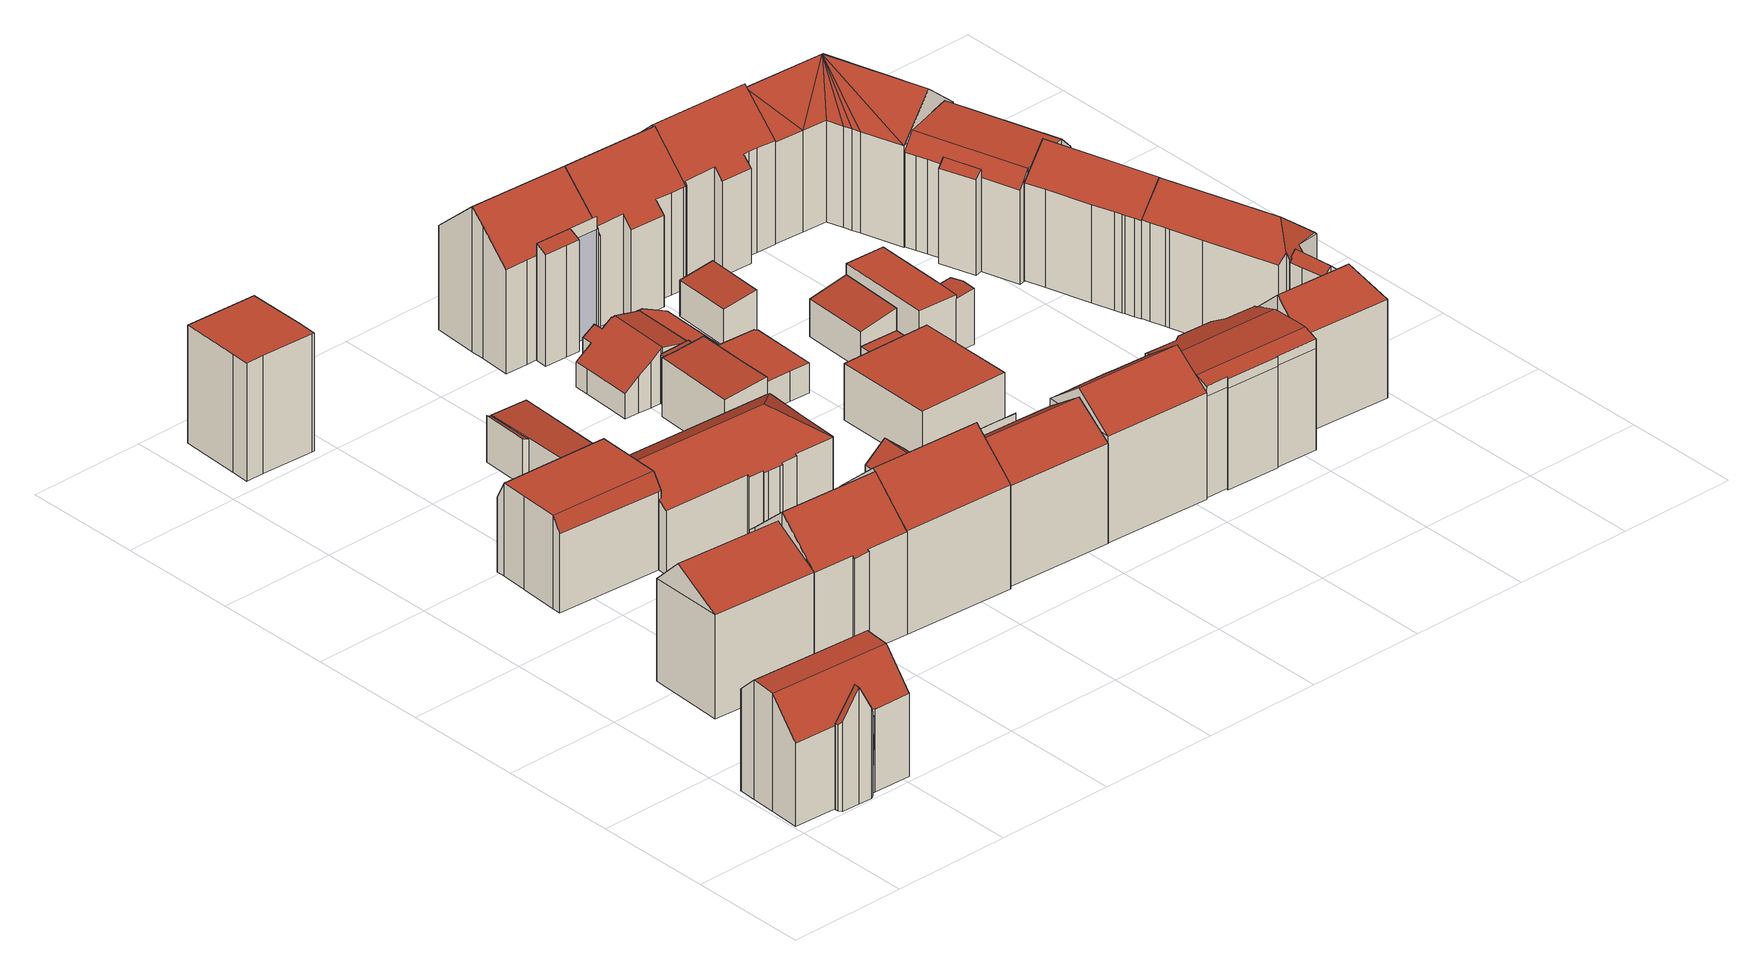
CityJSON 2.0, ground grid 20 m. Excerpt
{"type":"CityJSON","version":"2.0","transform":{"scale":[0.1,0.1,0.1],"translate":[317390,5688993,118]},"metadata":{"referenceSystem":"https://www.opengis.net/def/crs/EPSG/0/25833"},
"CityObjects":{
"building1":{"type":"Building","attributes":{"Gemeindeschluessel":14713000,"Geometrietyp2DReferenz":"3000","function":"31001_9998","roofType":"9999"},"children":["building1-1","building1-2"]},
"building1-1":{"type":"BuildingPart","attributes":{"Dachtyp_tdc":"tdcCutGableRoof","Dachneigung":48.78,"QualitaetDacherkennung":79,"Geometrietyp2DReferenz":"3000","roofType":"9999","measuredHeight":20.12},"parents":["building1"],"geometry":[{"type":"MultiSurface","lod":"2","boundaries":[[[0,1,2,3]],[[1,4,5,2]],[[4,6,7,5]],[[6,8,9,7]],[[8,10,11,9]],[[10,12,13,11]],[[12,14,15,16,13]],[[17,18,19,20]],[[18,21,22,19]],[[21,23,24,22]],[[23,25,26,24]],[[25,0,3,26]],[[8,6,4,1,0,25]],[[23,21,18,17,27,28,29,14,12,10]],[[25,23,10,8]],[[3,2,5,7,9,11,13,16,30,31,20,19,22,24,26]],[[32,15,14,29]],[[32,30,16,15]],[[32,29,28]],[[20,31,27,17]],[[31,30,32,28,27]]],"semantics":{"surfaces":[{"type":"WallSurface"},{"type":"RoofSurface"},{"type":"GroundSurface"},{"type":"ClosureSurface"}],"values":[0,0,0,0,0,0,0,0,0,0,0,0,1,1,1,2,0,3,0,3,3]}}]},
"building1-2":{"type":"BuildingPart","attributes":{"Dachtyp_tdc":"tdcFreeFormRoof","Dachneigung":55.22,"QualitaetDacherkennung":46,"Geometrietyp2DReferenz":"3000","roofType":"5000","measuredHeight":19.65},"parents":["building1"],"geometry":[{"type":"MultiSurface","lod":"2","boundaries":[[[15,33,34,16]],[[33,35,36,34]],[[35,37,38,36]],[[37,39,40,38]],[[39,41,42,40]],[[41,43,44,42]],[[43,45,17,20,44]],[[39,37,35,33,15,32,28,46]],[[46,45,43,41,39]],[[20,31,30,16,34,36,38,40,42,44]],[[27,17,45,46]],[[31,20,17,27]],[[28,27,46]],[[31,27,28,32,30]],[[16,30,32,15]]],"semantics":{"surfaces":[{"type":"WallSurface"},{"type":"RoofSurface"},{"type":"GroundSurface"},{"type":"ClosureSurface"}],"values":[0,0,0,0,0,0,0,1,1,2,0,3,0,3,3]}}]},
"building2":{"type":"Building","attributes":{"Dachtyp_tdc":"tdcFreeFormRoof","Gemeindeschluessel":14713000,"Dachneigung":30.39,"QualitaetDacherkennung":73,"Geometrietyp2DReferenz":"3000","function":"31001_9998","roofType":"5000","measuredHeight":22.25},"geometry":[{"type":"MultiSurface","lod":"2","boundaries":[[[47,48,49,50]],[[48,51,52,49]],[[51,53,54,52]],[[53,55,56,54]],[[55,57,58,56]],[[57,59,60,58]],[[59,61,62,60]],[[61,47,50,62]],[[53,63,64,55]],[[63,51,48,47,61,59,57,64]],[[53,51,63]],[[57,55,64]],[[50,49,52,54,56,58,60,62]]],"semantics":{"surfaces":[{"type":"WallSurface"},{"type":"RoofSurface"},{"type":"GroundSurface"}],"values":[0,0,0,0,0,0,0,0,1,1,0,0,2]}}]},
"building3":{"type":"Building","attributes":{"Dachtyp_tdc":"tdcCutGableRoof","Gemeindeschluessel":14713000,"Dachneigung":0.103,"QualitaetDacherkennung":69,"Geometrietyp2DReferenz":"3000","function":"31001_9998","roofType":"9999","measuredHeight":15.7},"geometry":[{"type":"MultiSurface","lod":"2","boundaries":[[[65,66,67,68]],[[66,69,70,67]],[[69,71,72,70]],[[71,73,74,72]],[[73,75,76,74]],[[75,77,78,76]],[[77,79,80,78]],[[79,81,82,80]],[[81,83,84,82]],[[83,85,86,84]],[[85,87,88,86]],[[87,89,90,88]],[[89,91,92,90]],[[91,93,94,92]],[[93,95,96,94]],[[95,97,98,96]],[[97,65,68,98]],[[83,81,79,77,75,73,71,69,66,65,97]],[[93,91,89,87,85]],[[97,95,93,85,83]],[[68,67,70,72,74,76,78,80,82,84,86,88,90,92,94,96,98]]],"semantics":{"surfaces":[{"type":"WallSurface"},{"type":"RoofSurface"},{"type":"GroundSurface"}],"values":[0,0,0,0,0,0,0,0,0,0,0,0,0,0,0,0,0,1,1,1,2]}}]},
"building4":{"type":"Building","attributes":{"Dachtyp_tdc":"tdcPolyFlatRoof","Gemeindeschluessel":14713000,"Dachneigung":0,"QualitaetDacherkennung":41,"Geometrietyp2DReferenz":"3000","function":"31001_9998","roofType":"1000","measuredHeight":19.92},"geometry":[{"type":"MultiSurface","lod":"2","boundaries":[[[99,100,101,102]],[[100,103,104,101]],[[103,105,106,104]],[[105,107,108,106]],[[107,109,110,108]],[[109,111,112,110]],[[111,113,114,112]],[[113,99,102,114]],[[113,111,109,107,105,103,100,99]],[[102,101,104,106,108,110,112,114]]],"semantics":{"surfaces":[{"type":"WallSurface"},{"type":"RoofSurface"},{"type":"GroundSurface"}],"values":[0,0,0,0,0,0,0,0,1,2]}}]},
"building5":{"type":"Building","attributes":{"Dachtyp_tdc":"tdcGableRoof","Gemeindeschluessel":14713000,"Dachneigung":42.56,"QualitaetDacherkennung":81,"Geometrietyp2DReferenz":"3000","function":"31001_9998","roofType":"3100","measuredHeight":24.08},"geometry":[{"type":"MultiSurface","lod":"2","boundaries":[[[115,116,117,118]],[[116,119,120,117]],[[119,121,122,120]],[[121,123,124,122]],[[123,125,126,124]],[[125,127,128,126]],[[127,129,130,128]],[[129,131,132,130]],[[131,133,134,132]],[[133,135,136,134]],[[135,137,138,136]],[[137,139,140,138]],[[139,141,142,140]],[[141,143,144,142]],[[143,145,146,144]],[[145,147,148,146]],[[147,149,150,148]],[[149,151,152,150]],[[151,153,154,152]],[[153,115,118,154]],[[149,147,145,143,141,139,137,135,133,131,129,127,125,123]],[[123,121,119,116,115,153,151,149]],[[118,117,120,122,124,126,128,130,132,134,136,138,140,142,144,146,148,150,152,154]]],"semantics":{"surfaces":[{"type":"WallSurface"},{"type":"RoofSurface"},{"type":"GroundSurface"}],"values":[0,0,0,0,0,0,0,0,0,0,0,0,0,0,0,0,0,0,0,0,1,1,2]}}]},
"building6":{"type":"Building","attributes":{"Gemeindeschluessel":14713000,"Geometrietyp2DReferenz":"3000","function":"31001_9998","roofType":"9999"},"children":["building6-1","building6-2"]},
"building6-1":{"type":"BuildingPart","attributes":{"Dachtyp_tdc":"tdcPolyFlatRoof","Dachneigung":22.16,"QualitaetDacherkennung":70,"Geometrietyp2DReferenz":"3000","roofType":"2100","measuredHeight":7.87},"parents":["building6"],"geometry":[{"type":"MultiSurface","lod":"2","boundaries":[[[155,156,157,158]],[[156,159,160,157]],[[159,161,162,160]],[[161,159,156,155]],[[158,157,160,162]],[[158,162,161,155]]],"semantics":{"surfaces":[{"type":"WallSurface"},{"type":"RoofSurface"},{"type":"GroundSurface"},{"type":"ClosureSurface"}],"values":[0,0,0,1,2,3]}}]},
"building6-2":{"type":"BuildingPart","attributes":{"Dachtyp_tdc":"tdcPolyFlatRoof","Dachneigung":4.17,"QualitaetDacherkennung":57,"Geometrietyp2DReferenz":"3000","roofType":"2100","measuredHeight":7.67},"parents":["building6"],"geometry":[{"type":"MultiSurface","lod":"2","boundaries":[[[163,164,165,162,161]],[[164,166,167,165]],[[166,168,169,167]],[[168,170,155,158,169]],[[170,168,166,164,163]],[[162,165,167,169,158]],[[161,155,170,163]],[[161,162,158,155]]],"semantics":{"surfaces":[{"type":"WallSurface"},{"type":"RoofSurface"},{"type":"GroundSurface"},{"type":"ClosureSurface"}],"values":[0,0,0,0,1,2,0,3]}}]},
"building7":{"type":"Building","attributes":{"Dachtyp_tdc":"tdcFreeFormRoof","Gemeindeschluessel":14713000,"Dachneigung":41.61,"QualitaetDacherkennung":37,"Geometrietyp2DReferenz":"3000","function":"31001_9998","roofType":"5000","measuredHeight":24.29},"geometry":[{"type":"MultiSurface","lod":"2","boundaries":[[[171,172,173,148]],[[172,174,175,173]],[[174,176,177,175]],[[176,178,179,177]],[[178,180,181,179]],[[180,182,183,181]],[[182,184,185,183]],[[184,186,187,185]],[[186,188,189,187]],[[188,190,152,189]],[[190,171,148,152]],[[191,192,190,188]],[[191,186,184]],[[186,191,188]],[[193,172,194]],[[182,191,184]],[[180,191,182]],[[194,191,180]],[[171,194,172]],[[194,192,191]],[[192,194,171]],[[195,193,194,180,178]],[[176,195,178]],[[195,176,174]],[[193,195,174,172]],[[192,171,190]],[[148,173,175,177,179,181,183,185,187,189,152]]],"semantics":{"surfaces":[{"type":"WallSurface"},{"type":"RoofSurface"},{"type":"GroundSurface"}],"values":[0,0,0,0,0,0,0,0,0,0,0,1,0,0,1,1,1,1,1,1,1,1,0,0,1,0,2]}}]},
"building8":{"type":"Building","attributes":{"Gemeindeschluessel":14713000,"Dachtyp_tdc":"tdcFreeFormRoof","Dachneigung":32.46,"QualitaetDacherkennung":59,"Geometrietyp2DReferenz":"3000","function":"31001_9998","roofType":"5000","measuredHeight":15.43},"geometry":[{"type":"MultiSurface","lod":"2","boundaries":[[[196,197,90,198]],[[197,199,88,90]],[[199,200,82,88]],[[200,201,202,82]],[[201,203,204,202]],[[203,205,206,204]],[[205,207,208,206]],[[207,209,210,208]],[[209,211,212,210]],[[211,213,214,212]],[[213,215,216,214]],[[215,217,218,216]],[[217,219,220,218]],[[219,221,222,220]],[[221,223,224,222]],[[223,225,226,224]],[[225,227,228,226]],[[227,229,230,228]],[[229,231,232,230]],[[231,196,198,232]],[[205,203,233,234,211,209,207]],[[234,233,201,200,235]],[[223,221,219,217,215,213,211,234,235,199,197,196,231,229,227,225]],[[200,199,235]],[[203,201,233]],[[198,90,88,82,202,204,206,208,210,212,214,216,218,220,222,224,226,228,230,232]]],"semantics":{"surfaces":[{"type":"WallSurface"},{"type":"RoofSurface"},{"type":"GroundSurface"}],"values":[0,0,0,0,0,0,0,0,0,0,0,0,0,0,0,0,0,0,0,0,1,1,1,0,0,2]}}]},
"building9":{"type":"Building","attributes":{"Gemeindeschluessel":14713000,"Geometrietyp2DReferenz":"3000","function":"31001_9998","roofType":"9999"},"children":["building9-1","building9-2"]},
"building9-1":{"type":"BuildingPart","attributes":{"Dachtyp_tdc":"tdcPolyFlatRoof","Dachneigung":39.33,"QualitaetDacherkennung":55,"Geometrietyp2DReferenz":"3000","roofType":"2100","measuredHeight":17.93},"parents":["building9"],"geometry":[{"type":"MultiSurface","lod":"2","boundaries":[[[236,237,238,239]],[[237,240,241,238]],[[240,242,243,241]],[[242,244,245,243]],[[244,246,247,245]],[[246,248,249,247]],[[248,250,251,252,249]],[[253,236,239,254,255]],[[253,250,248,246,244,242,240,237,236]],[[239,238,241,243,245,247,249,252,254]],[[255,251,250,253]],[[255,254,252,251]]],"semantics":{"surfaces":[{"type":"WallSurface"},{"type":"RoofSurface"},{"type":"GroundSurface"},{"type":"ClosureSurface"}],"values":[0,0,0,0,0,0,0,0,1,2,0,3]}}]},
"building9-2":{"type":"BuildingPart","attributes":{"Dachtyp_tdc":"tdcGableRoof","Dachneigung":36.01,"QualitaetDacherkennung":50,"Geometrietyp2DReferenz":"3000","roofType":"3100","measuredHeight":21.5},"parents":["building9"],"geometry":[{"type":"MultiSurface","lod":"2","boundaries":[[[251,256,257,252]],[[256,258,259,257]],[[258,260,261,259]],[[260,262,263,261]],[[262,264,265,263]],[[264,266,267,265]],[[266,268,269,267]],[[268,270,271,269]],[[270,255,254,271]],[[266,264,262,260]],[[260,258,256,251,255,270,268,266]],[[254,252,257,259,261,263,265,267,269,271]],[[251,252,254,255]]],"semantics":{"surfaces":[{"type":"WallSurface"},{"type":"RoofSurface"},{"type":"GroundSurface"},{"type":"ClosureSurface"}],"values":[0,0,0,0,0,0,0,0,0,1,1,2,3]}}]},
"building10":{"type":"Building","attributes":{"Dachtyp_tdc":"tdcPolyFlatRoof","Gemeindeschluessel":14713000,"Dachneigung":4.2,"QualitaetDacherkennung":63,"Geometrietyp2DReferenz":"3000","function":"31001_9998","roofType":"2100","measuredHeight":10.54},"geometry":[{"type":"MultiSurface","lod":"2","boundaries":[[[272,273,274,275]],[[273,276,277,274]],[[276,278,279,277]],[[278,280,281,279]],[[280,282,283,281]],[[282,272,275,283]],[[282,280,278,276,273,272]],[[275,274,277,279,281,283]]],"semantics":{"surfaces":[{"type":"WallSurface"},{"type":"RoofSurface"},{"type":"GroundSurface"}],"values":[0,0,0,0,0,0,1,2]}}]},
"building11":{"type":"Building","attributes":{"Gemeindeschluessel":14713000,"Geometrietyp2DReferenz":"3000","function":"31001_9998","roofType":"9999"},"children":["building11-1","building11-2"]},
"building11-1":{"type":"BuildingPart","attributes":{"Dachtyp_tdc":"tdcPolyFlatRoof","Dachneigung":4.28,"QualitaetDacherkennung":68,"Geometrietyp2DReferenz":"3000","roofType":"2100","measuredHeight":8.63},"parents":["building11"],"geometry":[{"type":"MultiSurface","lod":"2","boundaries":[[[284,285,286,287]],[[285,288,289,286]],[[290,291,292,293,294]],[[291,284,287,292]],[[291,290,295,296,288,285,284]],[[287,286,289,297,293,292]],[[294,295,290]],[[293,297,296,295,294]],[[297,289,288,296]]],"semantics":{"surfaces":[{"type":"WallSurface"},{"type":"RoofSurface"},{"type":"GroundSurface"},{"type":"ClosureSurface"}],"values":[0,0,0,0,1,2,0,3,3]}}]},
"building11-2":{"type":"BuildingPart","attributes":{"Dachtyp_tdc":"tdcGableRoof","Dachneigung":36.46,"QualitaetDacherkennung":11,"Geometrietyp2DReferenz":"3000","roofType":"3100","measuredHeight":9.34},"parents":["building11"],"geometry":[{"type":"MultiSurface","lod":"2","boundaries":[[[298,299,300,289,288]],[[299,301,302,300]],[[301,303,304,302]],[[303,305,306,304]],[[305,307,308,306]],[[307,309,310,308]],[[309,311,312,310]],[[311,313,314,312]],[[313,315,316,314]],[[315,317,318,316]],[[317,319,320,318]],[[319,321,322,320]],[[321,323,324,322]],[[323,325,326,324]],[[325,327,328,326]],[[327,329,330,328]],[[329,294,293,330]],[[325,323,321,319,317,315,313,311,309,307,305,303,301,299,298,331]],[[331,295,294,329,327,325]],[[293,297,289,300,302,304,306,308,310,312,314,316,318,320,322,324,326,328,330]],[[296,295,331]],[[297,293,294,295,296]],[[298,288,296,331]],[[297,296,288,289]]],"semantics":{"surfaces":[{"type":"WallSurface"},{"type":"RoofSurface"},{"type":"GroundSurface"},{"type":"ClosureSurface"}],"values":[0,0,0,0,0,0,0,0,0,0,0,0,0,0,0,0,0,1,1,2,0,3,0,3]}}]},
"building12":{"type":"Building","attributes":{"Gemeindeschluessel":14713000,"Geometrietyp2DReferenz":"3000","function":"31001_9998","roofType":"9999"},"children":["building12-1","building12-2"]},
"building12-1":{"type":"BuildingPart","attributes":{"Dachtyp_tdc":"tdcFreeFormRoof","Dachneigung":42.27,"QualitaetDacherkennung":42,"Geometrietyp2DReferenz":"3000","roofType":"5000","measuredHeight":24.47},"parents":["building12"],"geometry":[{"type":"MultiSurface","lod":"2","boundaries":[[[332,333,334,335]],[[333,336,337,334]],[[336,338,339,337]],[[338,340,341,339]],[[340,342,343,341]],[[342,344,345,343]],[[344,346,347,345]],[[346,348,349,347]],[[348,350,351,349]],[[350,352,353,351]],[[348,346,344,342]],[[342,340,338,336,333,332,352,350,348]],[[335,334,337,339,341,343,345,347,349,351,353]],[[335,353,352,332]]],"semantics":{"surfaces":[{"type":"WallSurface"},{"type":"RoofSurface"},{"type":"GroundSurface"},{"type":"ClosureSurface"}],"values":[0,0,0,0,0,0,0,0,0,0,1,1,2,3]}}]},
"building12-2":{"type":"BuildingPart","attributes":{"Dachtyp_tdc":"tdcPolyFlatRoof","Dachneigung":22.45,"QualitaetDacherkennung":57,"Geometrietyp2DReferenz":"3000","roofType":"2100","measuredHeight":19.68},"parents":["building12"],"geometry":[{"type":"MultiSurface","lod":"2","boundaries":[[[354,355,356,353]],[[355,357,358,356]],[[357,359,360,358]],[[359,361,362,360]],[[361,363,332,335,362]],[[354,353,352]],[[363,361,359,357,355,354]],[[356,358,360,362,335,353]],[[352,332,363,354]],[[352,353,335,332]]],"semantics":{"surfaces":[{"type":"WallSurface"},{"type":"RoofSurface"},{"type":"GroundSurface"},{"type":"ClosureSurface"}],"values":[0,0,0,0,0,0,1,2,0,3]}}]},
"building13":{"type":"Building","attributes":{"Dachtyp_tdc":"tdcPolyFlatRoof","Gemeindeschluessel":14713000,"Dachneigung":0,"QualitaetDacherkennung":31,"Geometrietyp2DReferenz":"3000","function":"31001_9998","roofType":"1000","measuredHeight":5.05},"geometry":[{"type":"MultiSurface","lod":"2","boundaries":[[[364,365,366,367]],[[365,368,369,366]],[[368,370,371,369]],[[370,372,373,371]],[[372,374,375,373]],[[374,376,377,375]],[[376,378,379,377]],[[378,380,381,379]],[[380,382,383,381]],[[382,384,385,383]],[[384,364,367,385]],[[384,382,380,378,376,374,372,370,368,365,364]],[[367,366,369,371,373,375,377,379,381,383,385]]],"semantics":{"surfaces":[{"type":"WallSurface"},{"type":"RoofSurface"},{"type":"GroundSurface"}],"values":[0,0,0,0,0,0,0,0,0,0,0,1,2]}}]},
"building14":{"type":"Building","attributes":{"Dachtyp_tdc":"tdcFreeFormRoof","Gemeindeschluessel":14713000,"Dachneigung":37.17,"QualitaetDacherkennung":63,"Geometrietyp2DReferenz":"3000","function":"31001_9998","roofType":"5000","measuredHeight":22.83},"geometry":[{"type":"MultiSurface","lod":"2","boundaries":[[[386,387,388,389]],[[387,390,391,388]],[[390,392,393,391]],[[392,394,395,393]],[[394,396,397,395]],[[396,398,399,397]],[[398,400,401,399]],[[400,386,389,401]],[[392,402,403,394]],[[402,390,387,386,400,398,396,403]],[[392,390,402]],[[396,394,403]],[[389,388,391,393,395,397,399,401]]],"semantics":{"surfaces":[{"type":"WallSurface"},{"type":"RoofSurface"},{"type":"GroundSurface"}],"values":[0,0,0,0,0,0,0,0,1,1,0,0,2]}}]},
"building15":{"type":"Building","attributes":{"Dachtyp_tdc":"tdcPolyFlatRoof","Gemeindeschluessel":14713000,"Dachneigung":0,"QualitaetDacherkennung":28,"Geometrietyp2DReferenz":"3000","function":"31001_9998","roofType":"1000","measuredHeight":9.52},"geometry":[{"type":"MultiSurface","lod":"2","boundaries":[[[404,405,406,407]],[[405,408,409,406]],[[408,410,411,409]],[[410,404,407,411]],[[410,408,405,404]],[[407,406,409,411]]],"semantics":{"surfaces":[{"type":"WallSurface"},{"type":"RoofSurface"},{"type":"GroundSurface"}],"values":[0,0,0,0,1,2]}}]},
"building16":{"type":"Building","attributes":{"Dachtyp_tdc":"tdcPolyFlatRoof","Gemeindeschluessel":14713000,"Dachneigung":8,"QualitaetDacherkennung":52,"Geometrietyp2DReferenz":"3000","function":"31001_9998","roofType":"2100","measuredHeight":6.97},"geometry":[{"type":"MultiSurface","lod":"2","boundaries":[[[412,413,414,415]],[[413,416,417,414]],[[416,418,419,417]],[[418,412,415,419]],[[418,416,413,412]],[[415,414,417,419]]],"semantics":{"surfaces":[{"type":"WallSurface"},{"type":"RoofSurface"},{"type":"GroundSurface"}],"values":[0,0,0,0,1,2]}}]},
"building17":{"type":"Building","attributes":{"Dachtyp_tdc":"tdcFreeFormRoof","Gemeindeschluessel":14713000,"Dachneigung":44.16,"QualitaetDacherkennung":70,"Geometrietyp2DReferenz":"3000","function":"31001_9998","roofType":"5000","measuredHeight":23.89},"geometry":[{"type":"MultiSurface","lod":"2","boundaries":[[[420,421,422,423]],[[421,424,425,422]],[[424,426,427,425]],[[426,428,429,427]],[[428,430,431,429]],[[430,432,433,431]],[[432,434,435,433]],[[434,436,437,435]],[[436,438,439,437]],[[438,440,441,439]],[[440,442,443,441]],[[442,420,423,443]],[[444,432,430,445]],[[421,420,442,440,438,436,434,444,445,428,426,424]],[[430,428,445]],[[434,432,444]],[[423,422,425,427,429,431,433,435,437,439,441,443]]],"semantics":{"surfaces":[{"type":"WallSurface"},{"type":"RoofSurface"},{"type":"GroundSurface"}],"values":[0,0,0,0,0,0,0,0,0,0,0,0,1,1,0,0,2]}}]},
"building18":{"type":"Building","attributes":{"Dachtyp_tdc":"tdcPolyFlatRoof","Gemeindeschluessel":14713000,"Dachneigung":0,"QualitaetDacherkennung":51,"Geometrietyp2DReferenz":"3000","function":"31001_9998","roofType":"1000","measuredHeight":3.99},"geometry":[{"type":"MultiSurface","lod":"2","boundaries":[[[446,447,448,449]],[[447,450,451,448]],[[450,452,453,451]],[[452,446,449,453]],[[452,450,447,446]],[[449,448,451,453]]],"semantics":{"surfaces":[{"type":"WallSurface"},{"type":"RoofSurface"},{"type":"GroundSurface"}],"values":[0,0,0,0,1,2]}}]},
"building19":{"type":"Building","attributes":{"Dachtyp_tdc":"tdcPolyFlatRoof","Gemeindeschluessel":14713000,"Dachneigung":11.12,"QualitaetDacherkennung":73,"Geometrietyp2DReferenz":"3000","function":"31001_9998","roofType":"2100","measuredHeight":7.65},"geometry":[{"type":"MultiSurface","lod":"2","boundaries":[[[454,455,456,457]],[[455,458,459,456]],[[458,460,461,459]],[[460,454,457,461]],[[460,458,455,454]],[[457,456,459,461]]],"semantics":{"surfaces":[{"type":"WallSurface"},{"type":"RoofSurface"},{"type":"GroundSurface"}],"values":[0,0,0,0,1,2]}}]},
"building20":{"type":"Building","attributes":{"Dachtyp_tdc":"tdcFreeFormRoof","Gemeindeschluessel":14713000,"Dachneigung":2.85,"QualitaetDacherkennung":48,"Geometrietyp2DReferenz":"3000","function":"31001_9998","roofType":"5000","measuredHeight":19.67},"geometry":[{"type":"MultiSurface","lod":"2","boundaries":[[[462,463,464,465]],[[463,466,467,464]],[[466,468,469,467]],[[468,470,471,469]],[[470,472,473,471]],[[472,474,475,473]],[[474,476,477,475]],[[476,478,479,477]],[[478,480,481,479]],[[480,482,483,481]],[[482,484,485,483]],[[484,486,487,485]],[[486,488,489,487]],[[488,490,491,489]],[[490,492,493,491]],[[492,494,495,493]],[[494,496,497,495]],[[496,498,499,497]],[[498,500,501,499]],[[500,502,503,501]],[[502,462,465,503]],[[504,505,506,507,508,509,510,511]],[[512,513,514,515,480,478,516,517,518,519,520,521,522]],[[523,522,521,524,509,508]],[[462,510,509,524,463]],[[463,524,521,466]],[[490,523,508,492]],[[488,512,522,523,490]],[[466,521,520,468]],[[468,520,519,470]],[[470,519,518,472]],[[472,518,517,474]],[[474,517,516,476]],[[476,516,478]],[[480,515,482]],[[482,515,514,484]],[[484,514,513,486]],[[486,513,512,488]],[[502,511,510,462]],[[500,504,511,502]],[[492,508,507,494]],[[494,507,506,496]],[[496,506,505,498]],[[498,505,504,500]],[[465,464,467,469,471,473,475,477,479,481,483,485,487,489,491,493,495,497,499,501,503]]],"semantics":{"surfaces":[{"type":"WallSurface"},{"type":"RoofSurface"},{"type":"GroundSurface"}],"values":[0,0,0,0,0,0,0,0,0,0,0,0,0,0,0,0,0,0,0,0,0,1,1,1,0,0,0,0,0,0,0,0,0,0,0,0,0,0,0,0,0,0,0,0,2]}}]},
"building21":{"type":"Building","attributes":{"Gemeindeschluessel":14713000,"Geometrietyp2DReferenz":"3000","function":"31001_9998","roofType":"9999"},"children":["building21-1","building21-2"]},
"building21-1":{"type":"BuildingPart","attributes":{"Dachtyp_tdc":"tdcPolyFlatRoof","Dachneigung":7.7,"QualitaetDacherkennung":70,"Geometrietyp2DReferenz":"3000","roofType":"2100","measuredHeight":9.43},"parents":["building21"],"geometry":[{"type":"MultiSurface","lod":"2","boundaries":[[[525,526,527,528]],[[526,529,530,527]],[[529,531,532,530]],[[531,533,534,532]],[[531,529,526,525,533]],[[534,528,527,530,532]],[[528,534,533,525]]],"semantics":{"surfaces":[{"type":"WallSurface"},{"type":"RoofSurface"},{"type":"GroundSurface"},{"type":"ClosureSurface"}],"values":[0,0,0,0,1,2,3]}}]},
"building21-2":{"type":"BuildingPart","attributes":{"Dachtyp_tdc":"tdcPolyFlatRoof","Dachneigung":0,"QualitaetDacherkennung":39,"Geometrietyp2DReferenz":"3000","roofType":"1000","measuredHeight":9.68},"parents":["building21"],"geometry":[{"type":"MultiSurface","lod":"2","boundaries":[[[535,536,448,534,533]],[[536,537,538,448]],[[537,539,540,538]],[[539,541,525,528,540]],[[541,539,537,536,535]],[[534,448,538,540,528]],[[533,525,541,535]],[[533,534,528,525]]],"semantics":{"surfaces":[{"type":"WallSurface"},{"type":"RoofSurface"},{"type":"GroundSurface"},{"type":"ClosureSurface"}],"values":[0,0,0,0,1,2,0,3]}}]},
"building22":{"type":"Building","attributes":{"Dachtyp_tdc":"tdcFreeFormRoof","Gemeindeschluessel":14713000,"Dachneigung":41.64,"QualitaetDacherkennung":60,"Geometrietyp2DReferenz":"3000","function":"31001_9998","roofType":"5000","measuredHeight":23.69},"geometry":[{"type":"MultiSurface","lod":"2","boundaries":[[[542,543,544,545]],[[543,546,547,544]],[[546,548,549,547]],[[548,434,550,549]],[[434,551,552,550]],[[551,553,554,552]],[[553,555,556,554]],[[555,557,558,556]],[[557,559,560,558]],[[559,561,562,560]],[[561,563,564,562]],[[563,565,566,564]],[[565,542,545,566]],[[543,542,565,563,561,559,557,555,567,568,434,548,546]],[[567,553,551,568]],[[555,553,567]],[[551,434,568]],[[545,544,547,549,550,552,554,556,558,560,562,564,566]]],"semantics":{"surfaces":[{"type":"WallSurface"},{"type":"RoofSurface"},{"type":"GroundSurface"}],"values":[0,0,0,0,0,0,0,0,0,0,0,0,0,1,1,0,0,2]}}]},
"building23":{"type":"Building","attributes":{"Gemeindeschluessel":14713000,"Geometrietyp2DReferenz":"3000","function":"31001_9998","roofType":"9999"},"children":["building23-1","building23-2"]},
"building23-1":{"type":"BuildingPart","attributes":{"Dachtyp_tdc":"tdcFreeFormRoof","Dachneigung":43.03,"QualitaetDacherkennung":93,"Geometrietyp2DReferenz":"3000","roofType":"5000","measuredHeight":18.21},"parents":["building23"],"geometry":[{"type":"MultiSurface","lod":"2","boundaries":[[[569,570,571,572]],[[570,573,574,571]],[[573,575,576,574]],[[575,577,578,576]],[[577,579,580,578]],[[579,581,582,580]],[[581,583,584,582]],[[583,585,586,584]],[[585,587,588,586]],[[587,589,590,588]],[[589,591,590]],[[592,572,593]],[[592,569,572]],[[594,589,591,589,587,585,583,581,579]],[[579,577,575,573,570,569,592,594]],[[571,574,576,578,580,582,584,586,588,590,595,572]],[[596,589,594]],[[595,590,591,589,596]],[[592,593,596,594]],[[595,596,593,572]]],"semantics":{"surfaces":[{"type":"WallSurface"},{"type":"RoofSurface"},{"type":"GroundSurface"},{"type":"ClosureSurface"}],"values":[0,0,0,0,0,0,0,0,0,0,0,0,0,1,1,2,0,3,0,3]}}]},
"building23-2":{"type":"BuildingPart","attributes":{"Dachtyp_tdc":"tdcHipAndGableRoof","Dachneigung":43.49,"QualitaetDacherkennung":89,"Geometrietyp2DReferenz":"3000","roofType":"5000","measuredHeight":21.41},"parents":["building23"],"geometry":[{"type":"MultiSurface","lod":"2","boundaries":[[[597,598,599,600]],[[598,601,602,599]],[[601,603,604,602]],[[603,605,606,604]],[[605,607,608,606]],[[607,609,610,608]],[[609,593,572,610]],[[589,590,591]],[[589,611,612,590]],[[611,613,614,612]],[[613,615,616,614]],[[615,617,618,616]],[[617,597,600,618]],[[613,611,619]],[[611,589,596,593,609,607,605,603,601,598,597,617,619]],[[617,615,613,619]],[[600,599,602,604,606,608,610,572,595,590,612,614,616,618]],[[590,595,596,589,591]],[[595,572,593,596]]],"semantics":{"surfaces":[{"type":"WallSurface"},{"type":"RoofSurface"},{"type":"GroundSurface"},{"type":"ClosureSurface"}],"values":[0,0,0,0,0,0,0,0,0,0,0,0,0,1,1,1,2,3,3]}}]},
"building24":{"type":"Building","attributes":{"Dachtyp_tdc":"tdcFreeFormRoof","Gemeindeschluessel":14713000,"Dachneigung":40.87,"QualitaetDacherkennung":67,"Geometrietyp2DReferenz":"3000","function":"31001_9998","roofType":"5000","measuredHeight":23.03},"geometry":[{"type":"MultiSurface","lod":"2","boundaries":[[[620,621,622,623]],[[621,624,625,622]],[[624,626,627,625]],[[626,628,629,627]],[[628,630,631,629]],[[630,632,633,631]],[[632,634,635,633]],[[634,636,637,635]],[[636,638,639,637]],[[638,640,641,639]],[[640,620,623,641]],[[642,640,638]],[[643,640,642]],[[640,643,620]],[[642,644,645]],[[642,630,644]],[[642,632,630]],[[642,634,632]],[[642,636,634]],[[636,642,638]],[[644,630,628]],[[646,645,644,628,626]],[[646,626,624]],[[643,642,645,646,624,621]],[[643,621,620]],[[623,622,625,627,629,631,633,635,637,639,641]]],"semantics":{"surfaces":[{"type":"WallSurface"},{"type":"RoofSurface"},{"type":"GroundSurface"}],"values":[0,0,0,0,0,0,0,0,0,0,0,1,1,1,1,1,1,1,1,1,0,1,1,1,0,2]}}]},
"building25":{"type":"Building","attributes":{"Dachtyp_tdc":"tdcFreeFormRoof","Gemeindeschluessel":14713000,"Dachneigung":42.41,"QualitaetDacherkennung":84,"Geometrietyp2DReferenz":"3000","function":"31001_9998","roofType":"5000","measuredHeight":21.21},"geometry":[{"type":"MultiSurface","lod":"2","boundaries":[[[647,648,649,650]],[[648,651,652,649]],[[651,653,654,652]],[[653,655,656,654]],[[655,657,658,656]],[[657,659,660,658]],[[659,661,662,660]],[[661,663,664,662]],[[663,665,666,664]],[[665,667,668,666]],[[667,669,670,668]],[[669,671,672,670]],[[671,673,674,672]],[[673,675,676,674]],[[675,677,678,676]],[[677,679,680,678]],[[679,681,682,680]],[[681,683,684,682]],[[683,685,686,684]],[[685,647,650,686]],[[661,659,657,655,653,687,688,689,667,665,663]],[[648,647,685,683,681,690,688,687,651]],[[669,689,688,690,679,677,675,673,671]],[[653,651,687]],[[669,667,689]],[[681,679,690]],[[650,649,652,654,656,658,660,662,664,666,668,670,672,674,676,678,680,682,684,686]]],"semantics":{"surfaces":[{"type":"WallSurface"},{"type":"RoofSurface"},{"type":"GroundSurface"}],"values":[0,0,0,0,0,0,0,0,0,0,0,0,0,0,0,0,0,0,0,0,1,1,1,0,0,0,2]}}]},
"building26":{"type":"Building","attributes":{"Dachtyp_tdc":"tdcGableRoof","Gemeindeschluessel":14713000,"Dachneigung":43.39,"QualitaetDacherkennung":91,"Geometrietyp2DReferenz":"3000","function":"31001_9998","roofType":"3100","measuredHeight":21.31},"geometry":[{"type":"MultiSurface","lod":"2","boundaries":[[[691,692,693,694]],[[692,695,696,693]],[[695,697,698,696]],[[697,699,700,698]],[[699,701,702,700]],[[701,703,704,702]],[[703,705,706,704]],[[705,681,707,706]],[[681,708,709,707]],[[708,710,711,709]],[[710,712,713,711]],[[712,691,694,713]],[[708,681,705,703]],[[703,701,699,697,695,692,691,712,710,708]],[[694,693,696,698,700,702,704,706,707,709,711,713]]],"semantics":{"surfaces":[{"type":"WallSurface"},{"type":"RoofSurface"},{"type":"GroundSurface"}],"values":[0,0,0,0,0,0,0,0,0,0,0,0,1,1,2]}}]},
"building27":{"type":"Building","attributes":{"Gemeindeschluessel":14713000,"Geometrietyp2DReferenz":"3000","function":"31001_9998","roofType":"9999"},"children":["building27-1","building27-2"]},
"building27-1":{"type":"BuildingPart","attributes":{"Dachtyp_tdc":"tdcPolyFlatRoof","Dachneigung":42.34,"QualitaetDacherkennung":48,"Geometrietyp2DReferenz":"3000","roofType":"2100","measuredHeight":17.2},"parents":["building27"],"geometry":[{"type":"MultiSurface","lod":"2","boundaries":[[[714,715,716,717,718]],[[715,719,720,716]],[[719,721,722,723,720]],[[721,719,715,714]],[[717,716,720,723]],[[718,722,721,714]],[[718,717,723,722]]],"semantics":{"surfaces":[{"type":"WallSurface"},{"type":"RoofSurface"},{"type":"GroundSurface"},{"type":"ClosureSurface"}],"values":[0,0,0,1,2,0,3]}}]},
"building27-2":{"type":"BuildingPart","attributes":{"Dachtyp_tdc":"tdcCutGableRoof","Dachneigung":0.814,"QualitaetDacherkennung":78,"Geometrietyp2DReferenz":"3000","roofType":"9999","measuredHeight":18.54},"parents":["building27"],"geometry":[{"type":"MultiSurface","lod":"2","boundaries":[[[724,725,726,727]],[[725,728,729,726]],[[728,730,731,729]],[[730,732,733,731]],[[732,734,735,733]],[[734,718,717,735]],[[722,736,737,723]],[[736,738,739,737]],[[738,740,741,739]],[[740,742,743,741]],[[742,744,745,743]],[[744,746,747,745]],[[746,724,727,747]],[[728,725,724,746]],[[744,742,740,738,736,722,718,734,732,730]],[[746,744,730,728]],[[727,726,729,731,733,735,717,723,737,739,741,743,745,747]],[[723,717,718,722]]],"semantics":{"surfaces":[{"type":"WallSurface"},{"type":"RoofSurface"},{"type":"GroundSurface"},{"type":"ClosureSurface"}],"values":[0,0,0,0,0,0,0,0,0,0,0,0,0,1,1,1,2,3]}}]}
},
"vertices":[
[10,143,181],[10,144,180],[10,144,8],[10,143,8],[218,132,180],[218,132,8],[218,131,181],[218,131,8],[217,103,209],[217,103,8],[215,61,207],[215,61,8],[212,10,148],[212,10,8],[149,13,147],[149,13,131],[149,13,8],[76,17,148],[76,18,148],[76,18,8],[76,17,8],[4,22,148],[4,22,8],[7,73,207],[7,73,8],[9,115,209],[9,115,8],[112,15,148],[141,14,148],[150,13,148],[150,13,8],[112,15,8],[150,13,130],
[139,13,151],[139,13,8],[139,7,150],[139,7,8],[134,4,160],[134,4,8],[111,5,204],[111,5,8],[80,6,159],[80,6,8],[76,11,153],[76,11,8],[76,17,153],[112,15,204],
[235,446,165],[240,431,180],[240,431,9],[235,446,9],[299,428,179],[299,428,9],[291,296,184],[291,296,9],[111,308,184],[111,308,9],[118,438,182],[118,438,9],[174,435,181],[174,435,9],[187,450,164],[187,450,9],[296,377,231],[115,390,231],
[138,796,142],[189,794,141],[189,794,16],[138,796,16],[214,792,141],[214,792,16],[317,788,141],[317,788,16],[320,787,140],[320,787,16],[322,787,140],[322,787,16],[323,787,140],[323,787,16],[323,779,159],[323,779,16],[322,775,167],[322,775,16],[322,772,173],[322,772,16],[316,661,173],[316,661,16],[316,645,148],[316,645,16],[311,645,147],[311,645,16],[130,656,149],[130,656,16],[131,670,173],[131,670,16],[135,736,173],[135,736,16],[138,781,173],[138,781,16],
[40,1216,213],[42,1246,213],[42,1246,14],[40,1216,14],[47,1347,213],[47,1347,14],[169,1341,213],[169,1341,14],[167,1241,213],[167,1241,14],[165,1210,213],[165,1210,14],[161,1210,213],[161,1210,14],[71,1215,213],[71,1215,14],
[389,287,181],[362,288,180],[362,288,11],[389,287,11],[362,292,183],[362,292,11],[291,296,183],[291,296,11],[295,367,251],[295,367,11],[299,428,195],[299,428,11],[299,441,184],[299,441,11],[348,438,184],[348,438,11],[359,437,184],[359,437,11],[360,447,174],[360,447,11],[371,447,174],[371,447,11],[386,446,174],[386,446,11],[398,445,174],[398,445,11],[397,435,184],[397,435,11],[466,430,184],[466,430,11],[466,437,178],[466,437,11],[470,437,177],[470,437,11],[465,357,251],[465,357,11],[461,285,184],[461,285,11],[389,290,183],[389,290,11],
[328,936,92],[318,938,96],[318,938,18],[328,936,18],[322,1018,96],[322,1018,18],[330,1018,92],[330,1018,18],
[330,1018,94],[399,1019,89],[399,1019,18],[387,817,90],[387,817,18],[324,816,94],[324,816,18],[328,936,94],
[470,437,186],[533,434,186],[533,434,11],[535,454,186],[535,454,11],[577,452,186],[577,452,11],[605,451,186],[605,451,11],[604,430,186],[604,430,11],[656,427,186],[656,427,11],[659,427,186],[659,427,11],[658,407,186],[658,407,11],[651,275,186],[651,275,11],[461,285,186],[655,351,254],[466,362,254],[566,397,218],[554,386,228],[570,452,217],
[310,628,124],[311,645,135],[310,628,16],[316,645,136],[322,775,124],[625,758,124],[625,758,16],[629,753,124],[629,753,16],[625,692,122],[625,692,16],[624,675,122],[624,675,16],[621,615,121],[621,615,16],[616,610,124],[616,610,16],[547,614,124],[547,614,16],[547,611,122],[547,611,16],[519,612,122],[519,612,16],[519,610,120],[519,610,16],[514,610,120],[514,610,16],[493,612,120],[493,612,16],[485,612,120],[485,612,16],[485,614,122],[485,614,16],[459,615,122],[459,615,16],[459,619,124],[459,619,16],[627,756,125],[554,687,171],[319,700,171],
[711,412,187],[720,422,179],[720,422,15],[711,412,15],[737,421,179],[737,421,15],[751,420,180],[751,420,15],[768,418,180],[768,418,15],[777,410,186],[777,410,15],[776,401,193],[776,401,15],[776,400,195],[776,400,182],[776,400,15],[711,403,195],[711,403,15],[711,403,182],
[835,396,182],[835,396,15],[838,396,182],[838,396,15],[834,330,230],[834,330,15],[830,265,184],[830,265,15],[651,275,185],[651,275,15],[654,341,230],[654,341,15],[658,407,182],[658,407,15],[662,406,182],[662,406,15],
[651,787,128],[572,790,122],[572,790,23],[651,787,23],[582,933,122],[582,933,23],[608,930,124],[608,930,23],[658,928,128],[658,928,23],[653,843,128],[653,843,23],
[608,930,101],[609,953,100],[609,953,18],[608,930,18],[609,965,100],[609,965,18],[660,962,104],[658,928,104],[658,928,18],[660,962,18],[660,962,101],[648,963,103],[613,965,101],[613,965,18],
[609,965,109],[591,966,95],[591,966,18],[569,968,79],[569,968,18],[544,969,60],[544,969,18],[549,1054,60],[549,1054,18],[550,1079,60],[550,1079,18],[568,1078,73],[568,1078,18],[578,1077,81],[578,1077,18],[579,1096,81],[579,1096,18],[592,1095,90],[592,1095,18],[599,1094,96],[599,1094,18],[599,1077,96],[599,1077,18],[616,1076,109],[616,1076,18],[616,1074,109],[616,1074,18],[619,1073,111],[619,1073,18],[662,1071,101],[662,1071,18],[665,1071,101],[665,1071,18],[613,965,111],
[556,1168,193],[556,1169,194],[556,1169,18],[556,1168,18],[539,1170,194],[539,1170,18],[500,1171,193],[500,1171,18],[503,1223,241],[503,1223,18],[504,1247,263],[504,1247,18],[509,1323,193],[509,1323,18],[677,1314,193],[677,1314,18],[674,1238,262],[674,1238,18],[670,1163,193],[670,1163,18],[667,1163,193],[667,1163,18],
[667,1163,215],[618,1165,215],[618,1165,18],[617,1145,206],[617,1145,18],[594,1146,206],[594,1146,18],[555,1148,206],[555,1148,18],[556,1168,215],
[743,840,73],[653,843,73],[653,843,22],[743,840,22],[658,928,73],[658,928,22],[665,1071,73],[665,1071,22],[667,1106,73],[667,1106,22],[701,1104,73],[701,1104,22],[723,1076,73],[723,1076,22],[717,960,73],[717,960,22],[781,956,73],[781,956,22],[784,951,73],[784,951,22],[779,838,73],[779,838,22],
[956,404,184],[956,390,195],[956,390,16],[956,404,16],[1018,386,195],[1018,386,16],[1011,255,196],[1011,255,16],[830,265,196],[830,265,16],[838,396,195],[838,396,16],[894,393,195],[894,393,16],[895,409,182],[895,409,16],[1014,320,245],[834,330,245],
[770,591,111],[774,759,111],[774,759,16],[770,591,16],[930,755,111],[930,755,16],[926,587,111],[926,587,16],
[780,1111,84],[840,1107,93],[840,1107,23],[780,1111,23],[833,1007,93],[833,1007,23],[773,1011,84],[773,1011,23],
[724,1152,173],[725,1170,191],[725,1170,19],[724,1152,19],[674,1172,190],[674,1172,19],[673,1162,180],[673,1162,19],[670,1163,181],[670,1163,19],[677,1314,190],[677,1314,19],[848,1305,190],[848,1305,19],[840,1164,191],[840,1164,19],[836,1164,191],[836,1164,19],[814,1165,191],[814,1165,19],[785,1167,191],[785,1167,19],[784,1149,173],[784,1149,19],[844,1234,258],[674,1243,258],
[941,831,61],[939,781,61],[939,781,21],[941,831,21],[872,785,61],[872,785,21],[875,834,61],[875,834,21],
[881,948,85],[948,944,99],[948,944,22],[881,948,22],[941,831,99],[941,831,22],[875,834,85],[875,834,22],
[1011,255,190],[1016,339,190],[1016,339,19],[1011,255,19],[1016,344,190],[1016,344,19],[1018,386,190],[1018,386,19],[1018,392,190],[1018,392,19],[1039,390,190],[1039,390,19],[1044,390,190],[1044,390,19],[1074,388,190],[1074,388,19],[1089,400,190],[1089,400,19],[1150,397,190],[1150,397,19],[1165,382,190],[1165,382,19],[1187,381,190],[1187,381,19],[1215,379,190],[1215,379,19],[1218,379,190],[1218,379,19],[1213,279,190],[1213,279,19],[1212,267,190],[1212,267,19],[1211,243,190],[1211,243,19],[1139,247,190],[1139,247,19],[1139,245,190],[1139,245,19],[1048,250,190],[1048,250,19],[1049,253,190],[1049,253,19],[1048,250,206],[1139,245,206],[1139,247,206],[1211,243,206],[1212,267,215],[1012,277,215],[1011,255,207],[1049,253,207],[1218,379,195],[1215,379,195],[1187,381,195],[1165,382,195],[1074,388,195],[1044,390,195],[1039,390,195],[1018,392,195],[1018,386,197],[1016,344,212],[1216,334,212],[1213,279,215],[1016,339,212],
[1010,822,111],[1036,821,114],[1036,821,21],[1010,822,21],[1042,801,115],[1042,801,21],[1040,775,115],[1040,775,21],[1007,777,111],[1007,777,21],
[1007,777,118],[939,781,118],[948,944,118],[948,944,21],[1016,941,118],[1016,941,21],[1010,822,118],
[897,1150,181],[898,1167,197],[898,1167,21],[897,1150,21],[843,1169,196],[843,1169,21],[842,1164,191],[842,1164,21],[840,1164,21],[848,1305,194],[848,1305,21],[1018,1297,194],[1018,1297,21],[1010,1161,196],[1010,1161,21],[977,1163,197],[977,1163,21],[962,1164,197],[962,1164,21],[952,1164,197],[952,1164,21],[951,1152,186],[951,1152,21],[951,1147,181],[951,1147,21],[1014,1230,258],[844,1239,258],
[1342,371,194],[1338,410,193],[1338,410,25],[1342,371,25],[1335,433,193],[1335,433,25],[1340,434,197],[1340,434,25],[1340,437,197],[1340,437,25],[1350,438,207],[1350,438,25],[1363,439,195],[1363,439,25],[1364,436,194],[1364,436,25],[1368,437,191],[1368,437,25],[1370,413,190],[1370,413,25],[1374,369,191],[1374,369,25],[1374,369,190],[1342,371,193],[1342,371,191],[1357,370,207],[1357,370,25],[1357,370,191],
[1218,379,191],[1221,379,191],[1221,379,25],[1218,379,25],[1226,379,191],[1226,379,25],[1240,378,191],[1240,378,25],[1250,377,191],[1250,377,25],[1267,376,191],[1267,376,25],[1271,376,191],[1271,376,25],[1379,368,191],[1379,368,25],[1373,269,191],[1373,269,25],[1213,279,191],[1213,279,25],[1215,328,239],[1215,328,25],[1345,320,239],
[1010,1161,193],[1018,1297,193],[1018,1297,22],[1010,1161,22],[1185,1288,193],[1185,1288,22],[1215,1262,193],[1215,1262,22],[1269,1069,193],[1269,1069,22],[1139,1031,193],[1139,1031,22],[1119,1100,193],[1119,1100,22],[1115,1114,193],[1115,1114,22],[1111,1127,193],[1111,1127,22],[1103,1155,193],[1103,1155,22],[1061,1158,193],[1061,1158,22],[1155,1221,252],[1014,1229,252],[1204,1050,252],[1156,1220,253],[1161,1227,246],
[1411,529,179],[1398,525,191],[1398,525,26],[1411,529,26],[1415,464,192],[1415,464,26],[1367,449,201],[1367,449,26],[1368,437,187],[1368,437,26],[1364,436,188],[1364,436,26],[1363,439,191],[1363,439,26],[1340,437,199],[1340,437,26],[1340,434,196],[1340,434,26],[1335,433,197],[1335,433,26],[1335,440,205],[1335,440,26],[1319,439,192],[1319,439,26],[1284,561,192],[1284,561,26],[1269,614,192],[1269,614,26],[1267,620,192],[1267,620,26],[1260,645,192],[1260,645,26],[1256,659,192],[1256,659,26],[1352,686,191],[1352,686,26],[1385,569,192],[1385,569,26],[1398,573,179],[1398,573,26],[1410,462,197],[1359,478,238],[1334,440,206],[1302,672,238],
[1248,686,191],[1247,690,191],[1247,690,25],[1248,686,25],[1244,702,191],[1244,702,25],[1233,739,190],[1233,739,25],[1212,813,190],[1212,813,25],[1202,847,190],[1202,847,25],[1250,860,238],[1250,860,25],[1299,874,190],[1299,874,25],[1352,686,25],[1303,672,238],[1303,672,25],[1256,659,191],[1256,659,25],[1253,670,191],[1253,670,25],
[1174,907,196],[1162,904,185],[1162,904,24],[1174,907,24],[1174,907,183],[1144,964,184],[1144,964,24],[1157,968,196],[1157,968,183],[1157,968,24],
[1269,1069,184],[1323,881,183],[1323,881,24],[1269,1069,24],[1299,874,209],[1299,874,24],[1213,850,208],[1213,850,24],[1202,847,195],[1202,847,24],[1192,844,183],[1192,844,24],[1150,993,183],[1150,993,24],[1144,1011,183],[1144,1011,24],[1139,1028,183],[1139,1028,24],[1139,1031,183],[1139,1031,24],[1160,1037,208],[1160,1037,24],[1246,1062,209],[1246,1062,24]
]}
